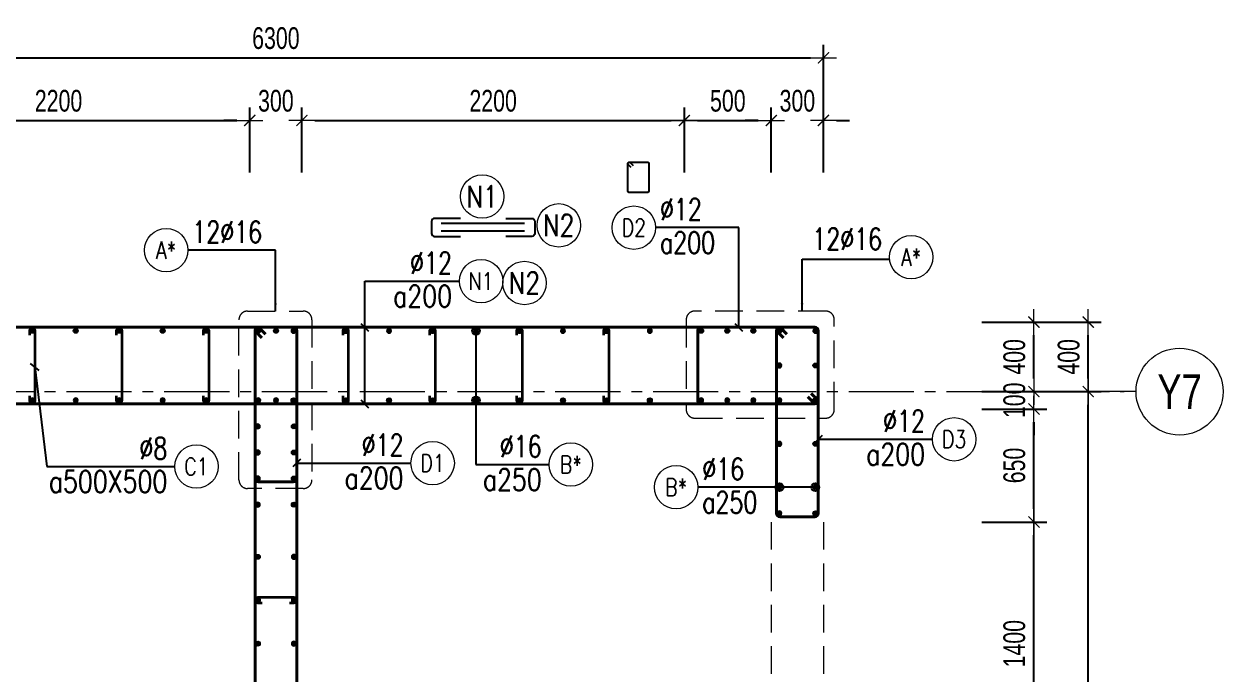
# Model space of a CAD drawing. Header units: millimetres. Extents: x 738475 to 1279438, y -34239 to 156422.
# Drawn here: x 1222458 to 1229356, y 145856 to 149595 of the extents above; entities that cross this region are included whole.
import ezdxf
from ezdxf.enums import TextEntityAlignment as Align

# ---------------------------------------------------------------- set-up
doc = ezdxf.new("R2010")
doc.units = ezdxf.units.MM
doc.header["$MEASUREMENT"] = 0
for name, pattern in [('HIDDEN', [9.524999999999999, 6.35, -3.175]), ('HIDDEN2', [4.762499999999999, 3.175, -1.5875]), ('OF_Grid_1$0$CENTER2', [1.125, 0.75, -0.125, 0.125, -0.125])]:
    doc.linetypes.add(name, pattern=pattern)
doc.layers.get('0').update_dxf_attribs({"lineweight": 20})
doc.layers.get('Defpoints').update_dxf_attribs({"color": 151, "lineweight": 9})
doc.layers.add('Hidden', color=9, linetype='HIDDEN')
doc.layers.add('Ligature', color=1, linetype='Continuous')
for name, color, linetype, lineweight in [('KC-LEADER', 153, 'Continuous', 18), ('KC-THEP', 6, 'Continuous', 40), ('NDC_S_BEAM', 3, 'HIDDEN2', 20), ('NDC_S_DIM', 1, 'Continuous', 15), ('NDC_S_HIDDEN', 8, 'HIDDEN2', 13), ('NDC_S_LEADER', 1, 'Continuous', 15), ('NDC_S_REBAR', 4, 'Continuous', 35), ('NDC_S_STIRRUP', 4, 'Continuous', 40), ('NDC_S_VN TEXT', 7, 'Continuous', 20), ('NDC_S_WALL', 6, 'Continuous', 35), ('OF_Grid_1$0$NDC_S_AXIS', 5, 'OF_Grid_1$0$CENTER2', 13), ('OF_Grid_1$0$NDC_S_SYMBOL', 1, 'Continuous', 15), ('OF_Grid_1$0$NDC_S_TEXT SYMBOL', 7, 'Continuous', 20)]:
    doc.layers.add(name, color=color, linetype=linetype, lineweight=lineweight)
doc.styles.add('NDC_DIM', font='', dxfattribs={"width": 0.75})
doc.styles.add('NDC_EN TXT', font='romans.shx', dxfattribs={"width": 0.8})
doc.styles.add('OF_Grid_1$0$NDC_ANNO', font='', dxfattribs={"width": 0.8})
doc.styles.get('NDC_DIM').set_extended_font_data('Dotum')
doc.styles.get('OF_Grid_1$0$NDC_ANNO').set_extended_font_data('Dotum')
doc.dimstyles.new('NDC_dim_30', dxfattribs={"dimscale": 30, "dimtxt": 2.5, "dimasz": 1.5, "dimexe": 1.5, "dimexo": 2.5, "dimgap": 1, "dimtad": 1, "dimdec": 0, "dimzin": 0, "dimdsep": 46, "dimtxsty": 'NDC_DIM', "dimblk": 'DIMMARK', "dimcen": 0.09, "dimdle": 1.2, "dimclrd": 1, "dimclre": 1, "dimclrt": 3, "dimadec": 0, "dimazin": 0, "dimtfac": 1, "dimtdec": 0, "dimtix": 1, "dimtofl": 0, "dimtmove": 0, "dimatfit": 3, "dimfxl": 6, "dimfxlon": 1, "dimtolj": 1, "dimtzin": 0, "dimarcsym": 0})
doc.dimstyles.new('NDC_dim_50', dxfattribs={"dimscale": 50, "dimtxt": 2.5, "dimasz": 1.5, "dimexe": 1.5, "dimexo": 2.5, "dimgap": 1, "dimtad": 1, "dimdec": 0, "dimzin": 0, "dimdsep": 46, "dimtxsty": 'NDC_DIM', "dimblk": 'DIMMARK', "dimcen": 0.09, "dimdle": 1.2, "dimclrd": 1, "dimclre": 1, "dimclrt": 3, "dimadec": 0, "dimazin": 0, "dimtfac": 1, "dimtdec": 0, "dimtix": 1, "dimtofl": 0, "dimtmove": 0, "dimatfit": 3, "dimfxl": 6, "dimfxlon": 1, "dimtolj": 1, "dimtzin": 0, "dimarcsym": 0})

# ---------------------------------------------------------------- blocks, each defined once
blk = doc.blocks.new('THEP')
at = {"layer": 'KC-LEADER', "color": 6}
blk.add_circle((0, 0), 14, dxfattribs=at)
at = {"layer": 'KC-THEP'}
for p, q in [((-14, 0), (14, 0)), ((9.899494936602423, 9.899494936616975), (-9.899494936616975, -9.899494936602423)), ((-9.899494936602423, 9.899494936616975), (9.899494936602423, -9.899494936616975)), ((0, 14), (0, -14))]:
    blk.add_line(p, q, dxfattribs=at)
blk = doc.blocks.new('DIMMARK')
at = {"layer": 'NDC_S_DIM', "color": 1}
blk.add_line((-1.5, 0), (1, 0), dxfattribs=at)
at = {"layer": 'NDC_S_DIM', "color": 2, "const_width": 0.1}
blk.add_lwpolyline([(-0.4242640687119285, -0.4242640687119285), (0.4242640687119285, 0.4242640687119285)], dxfattribs=at)
blk = doc.blocks.new('*U10')
blk.add_circle((2.5, 0), 2.5)
at = {"layer": 'NDC_S_VN TEXT', "color": 3, "style": 'NDC_EN TXT'}
for tag, width, p in [('DK2', 0.75, (-0.85, 0.8455043070534884)), ('KC2', 0.8, (-0.85, -2.972544307831413))]:
    blk.add_attdef(tag, text='', height=2.5, dxfattribs=dict(at, width=width)).set_placement(p, align=Align.RIGHT)
at = {"layer": 'NDC_S_VN TEXT', "color": 7, "style": 'NDC_EN TXT', "width": 0.8}
blk.add_attdef('SH3', text='', height=2, dxfattribs=at).set_placement((2.5, 0), align=Align.MIDDLE)
blk = doc.blocks.new('*U11')
blk.add_circle((-2.5, 0), 2.5)
at = {"layer": 'NDC_S_VN TEXT', "color": 3, "style": 'NDC_EN TXT', "width": 0.75}
for tag, p in [('DK1', (0.5, 0.8455043070534884)), ('KC1', (0.5, -2.972544307831413))]:
    blk.add_attdef(tag, p, '', height=2.5, dxfattribs=at)
at = {"layer": 'NDC_S_VN TEXT', "color": 7, "style": 'NDC_EN TXT', "width": 0.8}
blk.add_attdef('SH2', text='', height=2, dxfattribs=at).set_placement((-2.5, 0), align=Align.MIDDLE)
blk = doc.blocks.new('A$C7BC65A55')
at = {"layer": 'Ligature'}
for p, q in [((-15.1533496498887, 372.04354750528, -0.02068693014859586), (-15.1533496498887, 38.54354750528, -0.02068693014859586)), ((15.1533496498887, 372.04354750528, -0.02068693014859586), (15.1533496498887, 38.54354750528, -0.02068693014859586))]:
    blk.add_line(p, q, dxfattribs=at)
for points in [[(-36.22490405304416, 296.5435475052873), (-36.22490405304416, 400.8625750105712, -0.414213562373095), (-24.00038405305531, 413.0870950105746), (24.00038405304076, 413.0870950105527, -0.4142135623730474), (36.2249040530296, 400.8625750105493), (36.2249040530296, 296.5435475052873)], [(-36.22490405304416, 116.5435475052727), (-36.22490405304416, 12.22451999998884, 0.414213562373095), (-24.00038405305531, -1.455191522836685e-11), (24.00038405304076, 7.275957614183426e-12, 0.4142135623730474), (36.2249040530296, 12.22452000001067), (36.2249040530296, 116.5435475052727)]]:
    blk.add_lwpolyline(points, format="xyb", dxfattribs=at)
blk = doc.blocks.new('*U13')
blk.add_circle((-2.5, 0), 2.5)
at = {"layer": 'NDC_S_VN TEXT', "color": 3, "style": 'NDC_EN TXT', "width": 0.75}
blk.add_attdef('DK1', (0.5, 0.8455043070534884), '', height=2.5, dxfattribs=at)
at = {"layer": 'NDC_S_VN TEXT', "color": 7, "style": 'NDC_EN TXT', "width": 0.8}
blk.add_attdef('SH2', text='', height=2, dxfattribs=at).set_placement((-2.5, 0), align=Align.MIDDLE)
blk = doc.blocks.new('*D350')
at = {"layer": 'Defpoints', "color": 0, "transparency": 16777216}
for p in [(1223757.232255997, 149040.1644609186), (1221557.026180612, 148803.3819200206), (1223757.232255997, 147380.2063251973)]:
    blk.add_point(p, dxfattribs=at)
at = {"layer": 'NDC_S_DIM', "color": 1, "lineweight": -2, "transparency": 16777216}
for p, q in [((1221557.026180612, 148928.3819200206), (1221557.026180612, 149115.1644609186)), ((1223757.232255997, 148740.1644609186), (1223757.232255997, 149115.1644609186)), ((1221632.026180612, 149040.1644609186), (1223682.232255997, 149040.1644609186))]:
    blk.add_line(p, q, dxfattribs=at)
at = {"layer": 'NDC_S_DIM', "color": 1, "lineweight": -2, "transparency": 16777216, "xscale": 75, "yscale": 75, "zscale": 75, "rotation": 180}
blk.add_blockref('DIMMARK', (1221557.026180612, 149040.1644609186), dxfattribs=at)
at = {"layer": 'NDC_S_DIM', "color": 1, "lineweight": -2, "transparency": 16777216, "xscale": 75, "yscale": 75, "zscale": 75}
blk.add_blockref('DIMMARK', (1223757.232255997, 149040.1644609186), dxfattribs=at)
at = {"layer": 'NDC_S_DIM', "color": 3, "transparency": 16777216, "insert": (1222657.129218304, 149152.7492641751), "char_height": 125, "attachment_point": 5, "style": 'NDC_DIM'}
blk.add_mtext('\\A1;2200', dxfattribs=at)
blk = doc.blocks.new('*D351')
at = {"layer": 'Defpoints', "color": 0, "transparency": 16777216}
for p in [(1224057.232256013, 149040.1644609186), (1223757.232255997, 147380.2063251973), (1224057.232256013, 147380.2063254644)]:
    blk.add_point(p, dxfattribs=at)
at = {"layer": 'NDC_S_DIM', "color": 1, "lineweight": -2, "transparency": 16777216}
for p, q in [((1223757.232255997, 148740.1644609186), (1223757.232255997, 149115.1644609186)), ((1224057.232256013, 148740.1644609186), (1224057.232256013, 149115.1644609186)), ((1223682.232255997, 149040.1644609186), (1223607.232255997, 149040.1644609186)), ((1224132.232256013, 149040.1644609186), (1224207.232256013, 149040.1644609186))]:
    blk.add_line(p, q, dxfattribs=at)
at = {"layer": 'NDC_S_DIM', "color": 1, "lineweight": -2, "transparency": 16777216, "xscale": 75, "yscale": 75, "zscale": 75}
blk.add_blockref('DIMMARK', (1223757.232255997, 149040.1644609186), dxfattribs=at)
at = {"layer": 'NDC_S_DIM', "color": 1, "lineweight": -2, "transparency": 16777216, "xscale": 75, "yscale": 75, "zscale": 75, "rotation": 180}
blk.add_blockref('DIMMARK', (1224057.232256013, 149040.1644609186), dxfattribs=at)
at = {"layer": 'NDC_S_DIM', "color": 3, "transparency": 16777216, "insert": (1223907.232256005, 149152.7492641751), "char_height": 125, "attachment_point": 5, "style": 'NDC_DIM'}
blk.add_mtext('\\A1;300', dxfattribs=at)
blk = doc.blocks.new('*D352')
at = {"layer": 'Defpoints', "color": 0, "transparency": 16777216}
for p in [(1226256.898785046, 149040.1644609186), (1226256.898785046, 147431.8543556292), (1224057.232256013, 147380.2063254644)]:
    blk.add_point(p, dxfattribs=at)
at = {"layer": 'NDC_S_DIM', "color": 1, "lineweight": -2, "transparency": 16777216}
for p, q in [((1224057.232256013, 148740.1644609186), (1224057.232256013, 149115.1644609186)), ((1226256.898785046, 148740.1644609186), (1226256.898785046, 149115.1644609186)), ((1224132.232256013, 149040.1644609186), (1226181.898785046, 149040.1644609186))]:
    blk.add_line(p, q, dxfattribs=at)
at = {"layer": 'NDC_S_DIM', "color": 1, "lineweight": -2, "transparency": 16777216, "xscale": 75, "yscale": 75, "zscale": 75, "rotation": 180}
blk.add_blockref('DIMMARK', (1224057.232256013, 149040.1644609186), dxfattribs=at)
at = {"layer": 'NDC_S_DIM', "color": 1, "lineweight": -2, "transparency": 16777216, "xscale": 75, "yscale": 75, "zscale": 75}
blk.add_blockref('DIMMARK', (1226256.898785046, 149040.1644609186), dxfattribs=at)
at = {"layer": 'NDC_S_DIM', "color": 3, "transparency": 16777216, "insert": (1225157.06552053, 149152.7492641751), "char_height": 125, "attachment_point": 5, "style": 'NDC_DIM'}
blk.add_mtext('\\A1;2200', dxfattribs=at)
blk = doc.blocks.new('*D353')
at = {"layer": 'Defpoints', "color": 0, "transparency": 16777216}
for p in [(1226757.232256013, 149040.1644609186), (1226256.898785046, 147431.8543556292), (1226757.232256013, 147380.2063254644)]:
    blk.add_point(p, dxfattribs=at)
at = {"layer": 'NDC_S_DIM', "color": 1, "lineweight": -2, "transparency": 16777216}
for p, q in [((1226256.898785046, 148740.1644609186), (1226256.898785046, 149115.1644609186)), ((1226757.232256013, 148740.1644609186), (1226757.232256013, 149115.1644609186)), ((1226331.898785046, 149040.1644609186), (1226682.232256013, 149040.1644609186))]:
    blk.add_line(p, q, dxfattribs=at)
at = {"layer": 'NDC_S_DIM', "color": 1, "lineweight": -2, "transparency": 16777216, "xscale": 75, "yscale": 75, "zscale": 75, "rotation": 180}
blk.add_blockref('DIMMARK', (1226256.898785046, 149040.1644609186), dxfattribs=at)
at = {"layer": 'NDC_S_DIM', "color": 1, "lineweight": -2, "transparency": 16777216, "xscale": 75, "yscale": 75, "zscale": 75}
blk.add_blockref('DIMMARK', (1226757.232256013, 149040.1644609186), dxfattribs=at)
at = {"layer": 'NDC_S_DIM', "color": 3, "transparency": 16777216, "insert": (1226507.06552053, 149152.7492641751), "char_height": 125, "attachment_point": 5, "style": 'NDC_DIM'}
blk.add_mtext('\\A1;500', dxfattribs=at)
blk = doc.blocks.new('*D354')
at = {"layer": 'Defpoints', "color": 0, "transparency": 16777216}
for p in [(1227057.232255993, 149040.1644609186), (1227057.232255993, 147880.2063252066), (1226757.232256013, 147380.2063254644)]:
    blk.add_point(p, dxfattribs=at)
at = {"layer": 'NDC_S_DIM', "color": 1, "lineweight": -2, "transparency": 16777216}
for p, q in [((1226757.232256013, 148740.1644609186), (1226757.232256013, 149115.1644609186)), ((1227057.232255993, 148740.1644609186), (1227057.232255993, 149115.1644609186)), ((1226682.232256013, 149040.1644609186), (1226607.232256013, 149040.1644609186)), ((1227132.232255993, 149040.1644609186), (1227207.232255993, 149040.1644609186))]:
    blk.add_line(p, q, dxfattribs=at)
at = {"layer": 'NDC_S_DIM', "color": 1, "lineweight": -2, "transparency": 16777216, "xscale": 75, "yscale": 75, "zscale": 75}
blk.add_blockref('DIMMARK', (1226757.232256013, 149040.1644609186), dxfattribs=at)
at = {"layer": 'NDC_S_DIM', "color": 1, "lineweight": -2, "transparency": 16777216, "xscale": 75, "yscale": 75, "zscale": 75, "rotation": 180}
blk.add_blockref('DIMMARK', (1227057.232255993, 149040.1644609186), dxfattribs=at)
at = {"layer": 'NDC_S_DIM', "color": 3, "transparency": 16777216, "insert": (1226907.232256003, 149152.7492641751), "char_height": 125, "attachment_point": 5, "style": 'NDC_DIM'}
blk.add_mtext('\\A1;300', dxfattribs=at)
blk = doc.blocks.new('*D355')
at = {"layer": 'Defpoints', "color": 0, "transparency": 16777216}
for p in [(1227057.232256021, 149400.4789624647), (1220757.232256041, 147880.2063252066), (1227057.232256021, 147880.2063252066)]:
    blk.add_point(p, dxfattribs=at)
at = {"layer": 'NDC_S_DIM', "color": 1, "lineweight": -2, "transparency": 16777216}
for p, q in [((1220757.232256041, 149100.4789624647), (1220757.232256041, 149475.4789624647)), ((1227057.232256021, 149100.4789624647), (1227057.232256021, 149475.4789624647)), ((1220832.232256041, 149400.4789624647), (1226982.232256021, 149400.4789624647))]:
    blk.add_line(p, q, dxfattribs=at)
at = {"layer": 'NDC_S_DIM', "color": 1, "lineweight": -2, "transparency": 16777216, "xscale": 75, "yscale": 75, "zscale": 75, "rotation": 180}
blk.add_blockref('DIMMARK', (1220757.232256041, 149400.4789624647), dxfattribs=at)
at = {"layer": 'NDC_S_DIM', "color": 1, "lineweight": -2, "transparency": 16777216, "xscale": 75, "yscale": 75, "zscale": 75}
blk.add_blockref('DIMMARK', (1227057.232256021, 149400.4789624647), dxfattribs=at)
at = {"layer": 'NDC_S_DIM', "color": 3, "transparency": 16777216, "insert": (1223907.232256031, 149513.0637657212), "char_height": 125, "attachment_point": 5, "style": 'NDC_DIM'}
blk.add_mtext('\\A1;6300', dxfattribs=at)
blk = doc.blocks.new('*U9')
blk.add_circle((2.5, 0), 2.5)
at = {"layer": 'NDC_S_VN TEXT', "color": 3, "style": 'NDC_EN TXT', "width": 0.75}
blk.add_attdef('DK2', text='', height=2.5, dxfattribs=at).set_placement((-0.85, 0.8455043070534884), align=Align.RIGHT)
at = {"layer": 'NDC_S_VN TEXT', "color": 7, "style": 'NDC_EN TXT', "width": 0.8}
blk.add_attdef('SH3', text='', height=2, dxfattribs=at).set_placement((2.5, 0), align=Align.MIDDLE)
blk = doc.blocks.new('*D362')
at = {"layer": 'Defpoints', "color": 0, "ltscale": 200, "transparency": 16777216}
for p in [(1227057.232255993, 147880.1745426014), (1228267.981718697, 147880.1745426014), (1227057.232255993, 147480.1745426577)]:
    blk.add_point(p, dxfattribs=at)
at = {"layer": 'NDC_S_DIM', "color": 1, "lineweight": -2, "ltscale": 200, "transparency": 16777216}
for p, q in [((1227967.981718697, 147880.1745426014), (1228342.981718697, 147880.1745426014)), ((1228267.981718697, 147555.1745426577), (1228267.981718697, 147805.1745426014)), ((1227967.981718697, 147480.1745426577), (1228342.981718697, 147480.1745426577))]:
    blk.add_line(p, q, dxfattribs=at)
at = {"layer": 'NDC_S_DIM', "color": 1, "lineweight": -2, "ltscale": 200, "transparency": 16777216, "xscale": 75, "yscale": 75, "zscale": 75}
for p, rotation in [((1228267.981718697, 147880.1745426014), 90), ((1228267.981718697, 147480.1745426577), 270)]:
    blk.add_blockref('DIMMARK', p, dxfattribs=dict(at, rotation=rotation))
at = {"layer": 'NDC_S_DIM', "color": 3, "ltscale": 200, "transparency": 16777216, "insert": (1228155.396915432, 147680.1745426295), "char_height": 125, "attachment_point": 5, "rotation": 90, "style": 'NDC_DIM'}
blk.add_mtext('\\A1;400', dxfattribs=at)
blk = doc.blocks.new('*D366')
at = {"layer": 'Defpoints', "color": 0, "ltscale": 200, "transparency": 16777216}
for p in [(1227057.232255993, 147480.1745426577), (1228580.577538424, 147480.1745426577), (1227057.232255993, 135880.428547694)]:
    blk.add_point(p, dxfattribs=at)
at = {"layer": 'NDC_S_DIM', "color": 1, "lineweight": -2, "ltscale": 200, "transparency": 16777216}
for p, q in [((1228280.577538424, 147480.1745426577), (1228655.577538424, 147480.1745426577)), ((1228580.577538424, 135955.428547694), (1228580.577538424, 147405.1745426577)), ((1228280.577538424, 135880.428547694), (1228655.577538424, 135880.428547694))]:
    blk.add_line(p, q, dxfattribs=at)
at = {"layer": 'NDC_S_DIM', "color": 1, "lineweight": -2, "ltscale": 200, "transparency": 16777216, "xscale": 75, "yscale": 75, "zscale": 75}
for p, rotation in [((1228580.577538424, 147480.1745426577), 90), ((1228580.577538424, 135880.428547694), 270)]:
    blk.add_blockref('DIMMARK', p, dxfattribs=dict(at, rotation=rotation))
at = {"layer": 'NDC_S_DIM', "color": 3, "ltscale": 200, "transparency": 16777216, "insert": (1228467.992735167, 141680.3015451755), "char_height": 125, "attachment_point": 5, "rotation": 90, "style": 'NDC_DIM'}
blk.add_mtext('\\A1;11600', dxfattribs=at)
blk = doc.blocks.new('*D367')
at = {"layer": 'Defpoints', "color": 0, "ltscale": 200, "transparency": 16777216}
for p in [(1227057.232255993, 147880.1745426014), (1228580.577538424, 147880.1745426014), (1227057.232255993, 147480.1745426577)]:
    blk.add_point(p, dxfattribs=at)
at = {"layer": 'NDC_S_DIM', "color": 1, "lineweight": -2, "ltscale": 200, "transparency": 16777216}
for p, q in [((1228280.577538424, 147880.1745426014), (1228655.577538424, 147880.1745426014)), ((1228580.577538424, 147555.1745426577), (1228580.577538424, 147805.1745426014)), ((1228280.577538424, 147480.1745426577), (1228655.577538424, 147480.1745426577))]:
    blk.add_line(p, q, dxfattribs=at)
at = {"layer": 'NDC_S_DIM', "color": 1, "lineweight": -2, "ltscale": 200, "transparency": 16777216, "xscale": 75, "yscale": 75, "zscale": 75}
for p, rotation in [((1228580.577538424, 147880.1745426014), 90), ((1228580.577538424, 147480.1745426577), 270)]:
    blk.add_blockref('DIMMARK', p, dxfattribs=dict(at, rotation=rotation))
at = {"layer": 'NDC_S_DIM', "color": 3, "ltscale": 200, "transparency": 16777216, "insert": (1228467.992735167, 147680.1745426292), "char_height": 125, "attachment_point": 5, "rotation": 90, "style": 'NDC_DIM'}
blk.add_mtext('\\A1;400', dxfattribs=at)
blk = doc.blocks.new('*U17')
at = {"layer": 'OF_Grid_1$0$NDC_S_SYMBOL'}
blk.add_line((-5, -1.416384724411995e-15), (-9, -2.671957183856326e-15), dxfattribs=at)
blk.add_circle((0, 0), 5, dxfattribs=at)
at = {"layer": 'OF_Grid_1$0$NDC_S_TEXT SYMBOL', "color": 7, "style": 'OF_Grid_1$0$NDC_ANNO', "width": 0.8}
blk.add_attdef('GRID', text='', height=4, rotation=90.00000000000001, dxfattribs=at).set_placement((0, 0), align=Align.MIDDLE)
blk = doc.blocks.new('*D384')
at = {"layer": 'Defpoints', "color": 0, "ltscale": 200, "transparency": 16777216}
for p in [(1227003.537325235, 146730.174542689), (1228267.9817187, 146730.174542689), (1227003.537325235, 145330.1745426117)]:
    blk.add_point(p, dxfattribs=at)
at = {"layer": 'NDC_S_DIM', "color": 1, "lineweight": -2, "ltscale": 200, "transparency": 16777216}
for p, q in [((1227967.9817187, 146730.174542689), (1228342.9817187, 146730.174542689)), ((1228267.9817187, 145405.1745426117), (1228267.9817187, 146655.174542689)), ((1227967.9817187, 145330.1745426117), (1228342.9817187, 145330.1745426117))]:
    blk.add_line(p, q, dxfattribs=at)
at = {"layer": 'NDC_S_DIM', "color": 1, "lineweight": -2, "ltscale": 200, "transparency": 16777216, "xscale": 75, "yscale": 75, "zscale": 75}
for p, rotation in [((1228267.9817187, 146730.174542689), 90), ((1228267.9817187, 145330.1745426117), 270)]:
    blk.add_blockref('DIMMARK', p, dxfattribs=dict(at, rotation=rotation))
at = {"layer": 'NDC_S_DIM', "color": 3, "ltscale": 200, "transparency": 16777216, "insert": (1228155.396915443, 146030.1745426499), "char_height": 125, "attachment_point": 5, "rotation": 90, "style": 'NDC_DIM'}
blk.add_mtext('\\A1;1400', dxfattribs=at)
blk = doc.blocks.new('*D385')
at = {"layer": 'Defpoints', "color": 0, "ltscale": 200, "transparency": 16777216}
for p in [(1226757.232255971, 147380.1745426596), (1228267.9817187, 147380.1745426596), (1227003.537325235, 146730.174542689)]:
    blk.add_point(p, dxfattribs=at)
at = {"layer": 'NDC_S_DIM', "color": 1, "lineweight": -2, "ltscale": 200, "transparency": 16777216}
for p, q in [((1227967.9817187, 147380.1745426596), (1228342.9817187, 147380.1745426596)), ((1228267.9817187, 146805.174542689), (1228267.9817187, 147305.1745426596)), ((1227967.9817187, 146730.174542689), (1228342.9817187, 146730.174542689))]:
    blk.add_line(p, q, dxfattribs=at)
at = {"layer": 'NDC_S_DIM', "color": 1, "lineweight": -2, "ltscale": 200, "transparency": 16777216, "xscale": 75, "yscale": 75, "zscale": 75}
for p, rotation in [((1228267.9817187, 147380.1745426596), 90), ((1228267.9817187, 146730.174542689), 270)]:
    blk.add_blockref('DIMMARK', p, dxfattribs=dict(at, rotation=rotation))
at = {"layer": 'NDC_S_DIM', "color": 3, "ltscale": 200, "transparency": 16777216, "insert": (1228155.396915444, 147055.1745426739), "char_height": 125, "attachment_point": 5, "rotation": 90, "style": 'NDC_DIM'}
blk.add_mtext('\\A1;650', dxfattribs=at)
blk = doc.blocks.new('*D386')
at = {"layer": 'Defpoints', "color": 0, "ltscale": 200, "transparency": 16777216}
for p in [(1227057.232255993, 147480.1745426577), (1228267.981718701, 147480.1745426577), (1226757.232255971, 147380.1745426596)]:
    blk.add_point(p, dxfattribs=at)
at = {"layer": 'NDC_S_DIM', "color": 1, "lineweight": -2, "ltscale": 200, "transparency": 16777216}
for p, q in [((1228267.981718701, 147555.1745426577), (1228267.981718701, 147630.1745426577)), ((1227967.981718701, 147480.1745426577), (1228342.981718701, 147480.1745426577)), ((1227967.981718701, 147380.1745426596), (1228342.981718701, 147380.1745426596)), ((1228267.981718701, 147305.1745426596), (1228267.981718701, 147230.1745426596))]:
    blk.add_line(p, q, dxfattribs=at)
at = {"layer": 'NDC_S_DIM', "color": 1, "lineweight": -2, "ltscale": 200, "transparency": 16777216, "xscale": 75, "yscale": 75, "zscale": 75}
for p, rotation in [((1228267.981718701, 147480.1745426577), 270), ((1228267.981718701, 147380.1745426596), 90)]:
    blk.add_blockref('DIMMARK', p, dxfattribs=dict(at, rotation=rotation))
at = {"layer": 'NDC_S_DIM', "color": 3, "ltscale": 200, "transparency": 16777216, "insert": (1228155.396915444, 147430.1745426583), "char_height": 125, "attachment_point": 5, "rotation": 90, "style": 'NDC_DIM'}
blk.add_mtext('\\A1;100', dxfattribs=at)

msp = doc.modelspace()

# ---------------------------------------------------------------- linework, layer by layer
for centre in [(1225094.361432302, 148602.3850133165), (1225534.462588775, 148436.6281934415), (1225337.632705277, 148105.1140356205)]:
    msp.add_circle(centre, 125)
at = {"layer": 'Ligature'}
msp.add_lwpolyline([(1225950.149624196, 148770.0203094448), (1225934.183718763, 148785.9862148786, -0.6681786379193122), (1225939.95710421, 148799.9244003256), (1226044.585979286, 148799.9244003256, -0.414213562373095), (1226052.750779286, 148791.7596003256), (1226052.750728758, 148634.6519765744, -0.414213562373095), (1226044.585928758, 148626.4871765743), (1225939.957053682, 148626.4871765743, -0.414213562373094), (1225931.792253682, 148634.6519765744), (1225931.79230421, 148791.7596003256, -0.668178637919287), (1225945.730489657, 148797.5329857726), (1225961.696395091, 148781.5670803389)], format="xyb", dxfattribs=at)
at = {"layer": 'NDC_S_BEAM', "ltscale": 50}
for p, q in [((1226757.232255993, 146730.1745426889), (1226757.232255993, 145330.1744847911)), ((1227057.232255993, 146730.1745426889), (1227057.232255993, 145330.1744847911))]:
    msp.add_line(p, q, dxfattribs=at)
at = {"layer": 'NDC_S_HIDDEN', "ltscale": 50}
for points in [[(1223744.862355525, 147943.5749296517), (1224064.705249416, 147943.5749296517, -0.414213562373095), (1224114.705249416, 147893.5749296517), (1224114.705249416, 146972.8226681229, -0.414213562373095), (1224064.705249416, 146922.8226681229), (1223744.862355525, 146922.8226681229, -0.414213562373095), (1223694.862355525, 146972.8226681229), (1223694.862355525, 147893.5749296517, -0.414213562373095)], [(1227069.602156493, 147943.5749299095), (1226317.391721612, 147943.5749299095, 0.414213562373095), (1226267.391721612, 147893.5749299095), (1226267.391721612, 147377.7685615328, 0.414213562373095), (1226317.391721612, 147327.7685615328), (1227069.602156493, 147327.7685615328, 0.414213562373095), (1227119.602156493, 147377.7685615328), (1227119.602156493, 147893.5749299095, 0.414213562373095)]]:
    msp.add_lwpolyline(points, format="xyb", close=True, dxfattribs=at)
at = {"layer": 'NDC_S_REBAR'}
for points in [[(1222491.028926215, 147805.174542142), (1222491.028926215, 147830.174542142, -0.9999999999999999), (1222521.028926215, 147830.174542142), (1222521.028926215, 147430.1745421384, -0.9999999999999999), (1222491.028926215, 147430.1745421384), (1222491.028926215, 147455.1745421384)], [(1222991.028926215, 147805.174542142), (1222991.028926215, 147830.174542142, -0.9999999999999999), (1223021.028926215, 147830.174542142), (1223021.028926215, 147430.1745421384, -0.9999999999999999), (1222991.028926215, 147430.1745421384), (1222991.028926215, 147455.1745421384)], [(1223491.028926215, 147805.174542142), (1223491.028926215, 147830.174542142, -0.9999999999999999), (1223521.028926215, 147830.174542142), (1223521.028926215, 147430.1745421384, -0.9999999999999999), (1223491.028926215, 147430.1745421384), (1223491.028926215, 147455.1745421384)], [(1224293.43558582, 147805.174542142), (1224293.43558582, 147830.174542142, -0.9999999999999999), (1224323.43558582, 147830.174542142), (1224323.43558582, 147430.1745421384, -0.9999999999999999), (1224293.43558582, 147430.1745421384), (1224293.43558582, 147455.1745421384)], [(1224793.43558582, 147805.1745421413), (1224793.43558582, 147830.1745421413, -0.9999999999999999), (1224823.43558582, 147830.1745421413), (1224823.43558582, 147430.1745421376, -0.9999999999999999), (1224793.43558582, 147430.1745421376), (1224793.43558582, 147455.1745421376)], [(1225293.43558582, 147805.1745421406), (1225293.43558582, 147830.1745421406, -0.9999999999999999), (1225323.43558582, 147830.1745421406), (1225323.43558582, 147430.1745421369, -0.9999999999999999), (1225293.43558582, 147430.1745421369), (1225293.43558582, 147455.1745421369)], [(1225793.43558582, 147805.1745421398), (1225793.43558582, 147830.1745421398, -0.9999999999999999), (1225823.43558582, 147830.1745421398), (1225823.43558582, 147430.1745421361, -0.9999999999999999), (1225793.43558582, 147430.1745421361), (1225793.43558582, 147455.1745421361)], [(1223985.744364855, 146265.1745424249), (1224010.744364855, 146265.1745424249, 0.9999999999999999), (1224010.744364855, 146295.1745424249), (1223803.720147042, 146295.174542425, 0.9999999999999999), (1223803.720147042, 146265.174542425), (1223828.720147042, 146265.174542425)]]:
    msp.add_lwpolyline(points, format="xyb", dxfattribs=at)
at = {"layer": 'NDC_S_STIRRUP'}
for points in [[(1226967.232256021, 147450.1745424066), (1227007.232256021, 147410.1745424066, 0.414213562373095), (1227027.232256021, 147430.1745424066), (1227027.232256022, 147830.1745424169, 0.414213562373095), (1227007.232256022, 147850.1745424169), (1220807.232256014, 147850.1745424103, 0.414213562373095), (1220787.232256014, 147830.1745424103), (1220787.232256013, 147430.1745424, 0.414213562373095), (1220807.232256013, 147410.1745424), (1227007.232256021, 147410.1745424066, 0.414213562373095), (1227027.232256021, 147430.1745424066), (1226987.232256021, 147470.1745424066)], [(1223827.232255493, 135570.1745426818), (1223787.232255493, 135530.1745426818, 0.414213562373095), (1223807.232255493, 135510.1745426818), (1224007.232255493, 135510.1745426818, 0.414213562373095), (1224027.232255493, 135530.1745426818), (1224027.232255463, 147830.174542378, 0.414213562373095), (1224007.232255463, 147850.174542378), (1223807.232255463, 147850.1745423779, 0.414213562373095), (1223787.232255463, 147830.1745423779), (1223787.232255493, 135530.1745426818, 0.414213562373095), (1223807.232255493, 135510.1745426818), (1223847.232255493, 135550.1745426818)], [(1223827.232255493, 147790.174542373), (1223787.232255493, 147830.174542373, -0.414213562373095), (1223807.232255493, 147850.174542373), (1224007.232255493, 147850.174542373, -0.414213562373095), (1224027.232255493, 147830.174542373), (1224027.232255492, 146981.5637043186, -0.414213562373095), (1224007.232255492, 146961.5637043186), (1223807.232255492, 146961.5637043186, -0.414213562373095), (1223787.232255492, 146981.5637043186), (1223787.232255493, 147830.174542373, -0.414213562373095), (1223807.232255493, 147850.174542373), (1223847.232255493, 147810.174542373)], [(1226967.23225602, 147450.174542215), (1227007.23225602, 147410.174542215, 0.414213562373095), (1227027.23225602, 147430.174542215), (1227027.232256022, 147830.1745422253, 0.414213562373095), (1227007.232256022, 147850.1745422253), (1226353.720147058, 147850.1745424103, 0.414213562373095), (1226333.720147058, 147830.1745424103), (1226333.720147057, 147430.1745424, 0.414213562373095), (1226353.720147057, 147410.1745424), (1227007.23225602, 147410.174542215, 0.414213562373095), (1227027.23225602, 147430.174542215), (1226987.23225602, 147470.174542215)], [(1226827.23225551, 147790.1745426328), (1226787.23225551, 147830.1745426328, -0.414213562373095), (1226807.23225551, 147850.1745426328), (1227007.23225551, 147850.1745426328, -0.414213562373095), (1227027.23225551, 147830.1745426328), (1227027.232255982, 146780.1744848332, -0.414213562373095), (1227007.232255982, 146760.1744848332), (1226807.232255982, 146760.1744848332, -0.414213562373095), (1226787.232255982, 146780.1744848332), (1226787.23225551, 147830.1745426328, -0.414213562373095), (1226807.23225551, 147850.1745426328), (1226847.23225551, 147810.1745426328)]]:
    msp.add_lwpolyline(points, format="xyb", dxfattribs=at)
at = {"layer": 'NDC_S_WALL', "ltscale": 200}
msp.add_lwpolyline([(1221057.232256041, 146730.1746002283, 0, 0, 0), (1221057.232256041, 147380.1745426596, 0, 0, 0), (1223757.232256034, 147380.1745426596, 0, 0, 0), (1223757.232256034, 135980.1745426894, 0, 0, 0), (1221057.232256041, 135980.1745426894, 0, 0, 0), (1221057.232256041, 136630.1746002581, 0, 0, 0), (1220757.232256041, 136630.1746002581, 0, 0, 0), (1220757.232256041, 135480.1745426894, 0, 0, 0), (1227057.232256034, 135480.1745426782, 0.5, 0.5, 0), (1227057.232256049, 135480.1745426894, 0, 0, 0), (1227057.232256049, 136630.1746002581, 0, 0, 0), (1226757.232256026, 136630.1746002581, 0, 0, 0), (1226757.232256026, 135980.1745426894, 0.5, 0.5, 0), (1226757.232256041, 135980.1745426894, 0, 0, 0), (1224057.232256041, 135980.1745426894, 0, 0, 0), (1224057.232256041, 147380.1745426596, 0, 0, 0), (1226757.232256026, 147380.1745426596, 0.5, 0.5, 0), (1226757.232256041, 147380.1745426596, 0, 0, 0), (1226757.232256041, 146730.1745426889, 0, 0, 0), (1227057.232256049, 146730.1745426889, 0, 0, 0), (1227057.232256049, 147880.1745426689, 0.5, 0.5, 0), (1227057.232256034, 147880.1745426689, 0, 0, 0), (1220757.232256041, 147880.1745426596, 0, 0, 0), (1220757.232256041, 146730.1746002283, 0, 0, 0)], format="xyseb", dxfattribs=at)
at = {"layer": 'OF_Grid_1$0$NDC_S_AXIS', "ltscale": 500}
msp.add_line((1218764.749182223, 147480.1745426577), (1228786.137168019, 147480.1745426576), dxfattribs=at)

# ---------------------------------------------------------------- block references
at = {"layer": 'Hidden', "xscale": 1.44, "yscale": 1.44, "zscale": 1.44, "rotation": 270}
msp.add_blockref('A$C7BC65A55', (1224802.250464615, 148424.8595272724, 0.02978917941397803), dxfattribs=at)
at = {"layer": 'KC-THEP'}
for p, rotation in [((1222506.028926215, 147830.174542142), 189.6685644363809), ((1222756.028926215, 147830.174542142), 189.6685644363809), ((1223006.028926215, 147830.174542142), 189.6685644363809), ((1223256.028926215, 147830.174542142), 189.6685644363809), ((1223506.028926215, 147830.174542142), 189.6685644363809), ((1223806.02892619, 147830.174542142), 189.6685644363809), ((1223908.190279051, 147830.174542142), 189.6685644363809), ((1226353.72014703, 147830.1745426483), 189.6685644363809), ((1226503.72014703, 147830.1745426483), 189.6685644363809), ((1226653.72014703, 147830.1745426483), 189.6685644363809), ((1226803.72014703, 147830.1745426483), 189.6685644363809), ((1227010.744364901, 147630.3294432422), 9.66856443638095), ((1224008.43558582, 147430.1745421384), 9.668564436380946), ((1224308.43558582, 147430.1745421384), 9.668564436380946), ((1224558.43558582, 147430.1745421384), 9.668564436380946), ((1224808.43558582, 147430.1745421384), 9.668564436380946), ((1225058.43558582, 147430.1745421384), 9.668564436380946), ((1225308.43558582, 147430.1745421384), 9.668564436380946), ((1225558.43558582, 147430.1745421384), 9.668564436380946), ((1225808.43558582, 147430.1745421384), 9.668564436380946), ((1226058.43558582, 147430.1745421384), 9.668564436380946), ((1227010.744364901, 147430.1745426447), 9.66856443638095), ((1224010.744364894, 147280.1745426447), 9.66856443638095), ((1227010.744364901, 147180.1745423974), 9.668564436380946), ((1224010.744364894, 147130.1745426447), 9.66856443638095), ((1224010.744364894, 146980.1745426447), 9.66856443638095), ((1227010.744364901, 146930.1745423974), 9.668564436380946), ((1224010.744364894, 146830.1745426447), 9.66856443638095), ((1227010.744364901, 146780.1744848332), 9.668564436380946), ((1223803.720147023, 146530.1745426939), 189.6685644363809), ((1223803.720147023, 146280.1745426939), 189.6685644363809), ((1223803.720147023, 146030.1745426939), 189.6685644363809)]:
    msp.add_blockref('THEP', p, dxfattribs=dict(at, rotation=rotation))
at = {"layer": 'KC-THEP', "xscale": -1}
for p, rotation in [((1224008.43558582, 147830.174542142), 170.331435563619), ((1224308.43558582, 147830.174542142), 170.331435563619), ((1224558.43558582, 147830.174542142), 170.331435563619), ((1224808.43558582, 147830.174542142), 170.331435563619), ((1225058.43558582, 147830.174542142), 170.331435563619), ((1225308.43558582, 147830.174542142), 170.331435563619), ((1225558.43558582, 147830.174542142), 170.331435563619), ((1225808.43558582, 147830.174542142), 170.331435563619), ((1226058.43558582, 147830.174542142), 170.331435563619), ((1227010.744364901, 147830.1745426483), 170.331435563619), ((1226803.720147058, 147630.3294432422), 350.3314355636191), ((1222506.028926215, 147430.1745421384), 350.3314355636191), ((1222756.028926215, 147430.1745421384), 350.3314355636191), ((1223006.028926215, 147430.1745421384), 350.3314355636191), ((1223256.028926215, 147430.1745421384), 350.3314355636191), ((1223506.028926215, 147430.1745421384), 350.3314355636191), ((1223806.02892619, 147430.1745421384), 350.3314355636191), ((1223908.190279051, 147430.1745421384), 350.3314355636191), ((1226353.72014703, 147430.1745426447), 350.3314355636191), ((1226503.72014703, 147430.1745426447), 350.3314355636191), ((1226653.72014703, 147430.1745426447), 350.3314355636191), ((1226803.72014703, 147430.1745426447), 350.3314355636191), ((1223803.720147023, 147280.1745426447), 350.3314355636191), ((1226803.72014703, 147180.1745423974), 350.3314355636191), ((1223803.720147023, 147130.1745426447), 350.3314355636191), ((1223803.720147023, 146980.1745426447), 350.3314355636191), ((1226803.72014703, 146930.1745423974), 350.3314355636191), ((1223803.720147023, 146830.1745426447), 350.3314355636191), ((1226803.72014703, 146780.1744848332), 350.3314355636191), ((1224010.744364894, 146530.1745426939), 170.331435563619), ((1224010.744364894, 146280.1745426939), 170.331435563619), ((1224010.744364894, 146030.1745426939), 170.331435563619)]:
    msp.add_blockref('THEP', p, dxfattribs=dict(at, rotation=rotation))
at = {"layer": 'NDC_S_VN TEXT', "xscale": 50, "yscale": 50, "zscale": 50}
for name, p, values in [('*U11', (1226091.418727453, 148423.3887980748), {'SH2': 'D2', 'DK1': '%%C12', 'KC1': 'a200'}), ('*U13', (1223401.350626927, 148293.516112233), {'SH2': 'A*', 'DK1': '12%%C16'}), ('*U9', (1227437.080415841, 148253.7393437682), {'SH3': 'A*', 'DK2': '12%%C16'}), ('*U10', (1224962.910290894, 148115.4525434376), {'SH3': 'N1', 'DK2': '%%C12', 'KC2': 'a200'}), ('*U10', (1227683.985720488, 147205.9884908509), {'SH3': 'D3', 'DK2': '%%C12', 'KC2': 'a200'}), ('*U10', (1223325.278837604, 147049.2681315366), {'SH3': 'C1', 'DK2': '%%c8', 'KC2': 'a500X500'}), ('*U10', (1224683.985719419, 147069.1224765223), {'SH3': 'D1', 'DK2': '%%C12', 'KC2': 'a200'}), ('*U10', (1225479.047159683, 147060.4621216334), {'SH3': 'B*', 'DK2': '%%C16', 'KC2': 'a250'}), ('*U11', (1226334.773414774, 146930.1745421285), {'SH2': 'B*', 'DK1': '%%C16', 'KC1': 'a250'})]:
    msp.add_blockref(name, p, dxfattribs=at).add_auto_attribs(values)
at = {"layer": 'OF_Grid_1$0$NDC_S_AXIS'}
ref = msp.add_blockref('*U17', (1229105.577538413, 147480.428547694), dxfattribs=dict(at, xscale=50, yscale=50, zscale=50))
ref.add_attrib('GRID', 'Y7', dxfattribs={"layer": 'OF_Grid_1$0$NDC_S_TEXT SYMBOL', "color": 7, "height": 199.9999999999999, "style": 'OF_Grid_1$0$NDC_ANNO', "width": 0.8000000000000002}).set_placement((1229105.577538413, 147480.428547694), align=Align.MIDDLE)

# ---------------------------------------------------------------- texts
at = {"layer": 'NDC_S_VN TEXT', "color": 7, "style": 'NDC_EN TXT', "width": 0.8}
for tag, p in [('N1', (1225094.361432302, 148602.3850133165)), ('N2', (1225534.462588775, 148436.6281934415)), ('N2', (1225337.632705277, 148105.1140356205))]:
    msp.add_attdef(tag, text='3', height=125, dxfattribs=at).set_placement(p, align=Align.MIDDLE)

# ---------------------------------------------------------------- dimensions: what is measured, and where the dimension line sits
at = {"layer": 'NDC_S_DIM'}
dim = msp.add_linear_dim(base=(1227057.232256021, 149400.4789624647), p1=(1220757.232256041, 147880.2063252066), p2=(1227057.232256021, 147880.2063252066), dimstyle='NDC_dim_50', dxfattribs=at)
dim.commit()
dim.dimension.update_dxf_attribs({"geometry": '*D355', "text_midpoint": (1223907.232256031, 149513.0637657212)})
for base, p1, p2, picture, middle in [((1223757.232255997, 149040.1644609186), (1221557.026180612, 148803.3819200206), (1223757.232255997, 147380.2063251973), '*D350', (1222657.129218304, 149152.7492641751)), ((1224057.232256013, 149040.1644609186), (1223757.232255997, 147380.2063251973), (1224057.232256013, 147380.2063254644), '*D351', (1223907.232256005, 149152.7492641751)), ((1226256.898785046, 149040.1644609186), (1224057.232256013, 147380.2063254644), (1226256.898785046, 147431.8543556292), '*D352', (1225157.06552053, 149152.7492641751)), ((1226757.232256013, 149040.1644609186), (1226256.898785046, 147431.8543556292), (1226757.232256013, 147380.2063254644), '*D353', (1226507.06552053, 149152.7492641751)), ((1227057.232255993, 149040.1644609186), (1226757.232256013, 147380.2063254644), (1227057.232255993, 147880.2063252066), '*D354', (1226907.232256003, 149152.7492641751))]:
    dim = msp.add_linear_dim(base=base, p1=p1, p2=p2, dimstyle='NDC_dim_50', override={"dimtmove": 1}, dxfattribs=at)
    dim.commit()
    dim.dimension.update_dxf_attribs({"geometry": picture, "text_midpoint": middle})
at = {"layer": 'NDC_S_DIM', "ltscale": 200}
dim = msp.add_linear_dim(base=(1228267.981718697, 147880.1745426014), p1=(1227057.232255993, 147480.1745426577), p2=(1227057.232255993, 147880.1745426013), angle=90, dimstyle='NDC_dim_50', override={"dimtmove": 1}, dxfattribs=at)
dim.commit()
dim.dimension.update_dxf_attribs({"geometry": '*D362', "text_midpoint": (1228267.981718689, 147680.1745426295), "dimtype": 160})
for base, p1, p2, picture, middle in [((1228580.577538424, 147880.1745426014), (1227057.232255993, 147480.1745426577), (1227057.232255993, 147880.1745426013), '*D367', (1228467.992735167, 147680.1745426292)), ((1228267.981718701, 147480.1745426577), (1226757.232255971, 147380.1745426596), (1227057.232255993, 147480.1745426577), '*D386', (1228155.396915444, 147430.1745426583)), ((1228580.577538424, 147480.1745426577), (1227057.232255993, 135880.428547694), (1227057.232255993, 147480.1745426577), '*D366', (1228467.992735167, 141680.3015451755)), ((1228267.9817187, 147380.1745426596), (1227003.537325235, 146730.1745426889), (1226757.232255971, 147380.1745426596), '*D385', (1228155.396915444, 147055.1745426739)), ((1228267.9817187, 146730.174542689), (1227003.537325235, 145330.1745426116), (1227003.537325235, 146730.1745426889), '*D384', (1228155.396915443, 146030.1745426499))]:
    dim = msp.add_linear_dim(base=base, p1=p1, p2=p2, angle=90, dimstyle='NDC_dim_50', override={"dimtmove": 1}, dxfattribs=at)
    dim.commit()
    dim.dimension.update_dxf_attribs({"geometry": picture, "text_midpoint": middle})

# ---------------------------------------------------------------- leaders
at = {"layer": 'NDC_S_LEADER'}
for points, override in [([(1226569.881203955, 147850.1745423491), (1226569.881203954, 148423.3887980748), (1226091.418727453, 148423.3887980748)], {"dimtad": 0, "dimldrblk": 'Oblique'}), ([(1223904.78380247, 147943.5749296517), (1223904.78380247, 148293.516112233), (1223405.23545228, 148293.516112233)], {"dimgap": 1, "dimtad": 0}), ([(1226933.9571305, 147943.5749296517), (1226933.9571305, 148241.4641933393), (1227437.684593235, 148241.4641933393)], {"dimtad": 0}), ([(1224418.171694484, 147410.1745424087), (1224418.171694484, 148115.2714982416), (1224962.910159784, 148115.2714982416)], {"dimtad": 0, "dimldrblk": 'Oblique'}), ([(1224418.171694484, 147850.174542419), (1224418.171694484, 148115.2714982416), (1224962.910159784, 148115.2714982416)], {"dimtad": 0, "dimldrblk": 'Oblique'}), ([(1225058.43558582, 147830.1745421384), (1225058.43558582, 147060.2810764374), (1225479.047028574, 147060.2810764374)], {"dimgap": 1, "dimtad": 0, "dimldrblk": 'Origin'}), ([(1222521.028926215, 147622.0782677225), (1222589.249214087, 147049.2681315366), (1223325.278837604, 147049.2681315366)], {"dimtad": 0, "dimldrblk": 'Oblique'}), ([(1225058.43558582, 147430.1745421347), (1225058.43558582, 147060.2810764374), (1225479.047028574, 147060.2810764374)], {"dimgap": 1, "dimtad": 0, "dimldrblk": 'Origin'}), ([(1227027.232256534, 147205.9884908509), (1227683.985720488, 147205.9884908509)], {"dimtad": 0, "dimldrblk": 'Oblique'}), ([(1224027.232255465, 147069.1224765223), (1224683.985719419, 147069.1224765223)], {"dimtad": 0, "dimldrblk": 'Oblique'}), ([(1227010.744364862, 146930.1745421285), (1226334.773414774, 146930.1745421285)], {"dimtad": 0, "dimldrblk": 'Origin'}), ([(1226803.720147049, 146930.1745421285), (1226334.773414774, 146930.1745421285)], {"dimtad": 0, "dimldrblk": 'Origin'})]:
    msp.add_leader(points, dimstyle='NDC_dim_30', override=override, dxfattribs=at)

doc.saveas('drawing.dxf')
